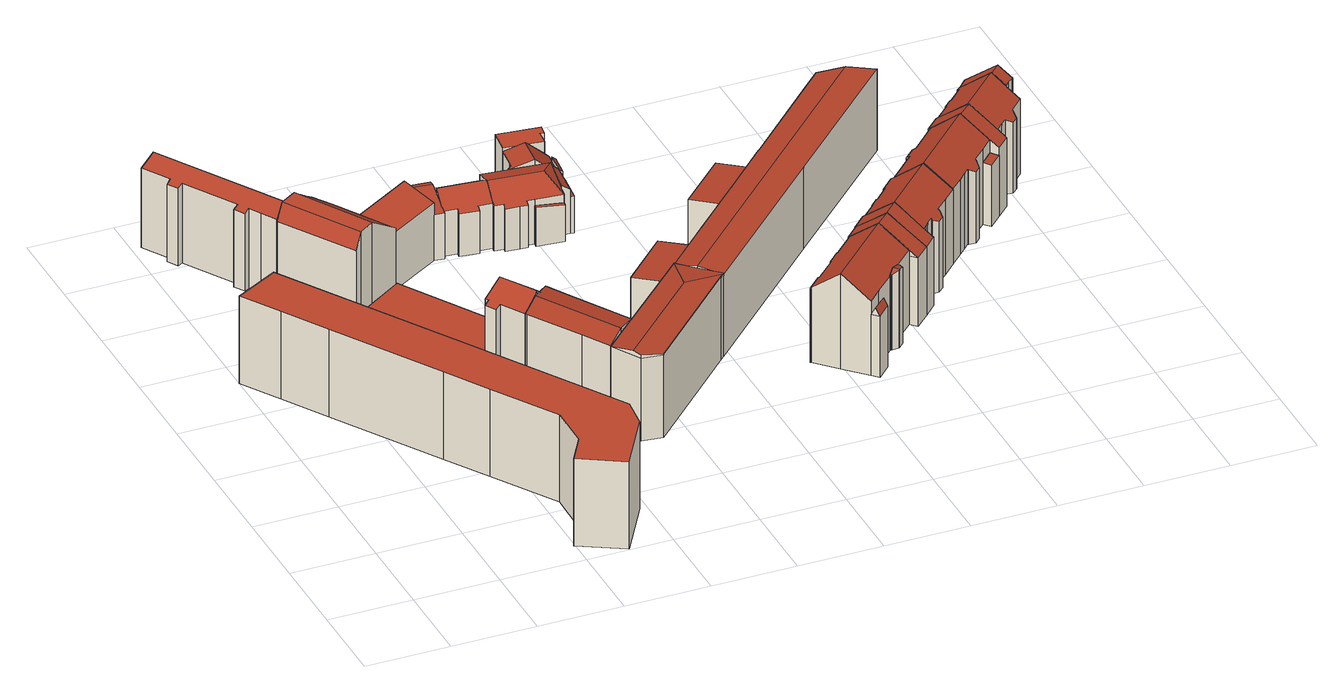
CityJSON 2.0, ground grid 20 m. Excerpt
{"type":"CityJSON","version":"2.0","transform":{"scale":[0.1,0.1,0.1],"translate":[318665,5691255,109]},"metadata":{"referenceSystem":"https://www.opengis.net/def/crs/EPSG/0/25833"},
"CityObjects":{
"building1":{"type":"Building","attributes":{"Gemeindeschluessel":14713000,"Dachneigung":90,"Dachorientierung":0,"MittlereTraufHoehe":131.73,"QualitaetDacherkennung":71,"ObjektHoehe":21.98,"BodenHoehe":109.75,"Geometrietyp2DReferenz":"3000","AbsoluteHoehe":131.73,"Dachflaeche":1319.55,"function":"31001_9998","roofType":"1000","measuredHeight":21.98,"storeysAboveGround":7},"geometry":[{"type":"MultiSurface","lod":"2","boundaries":[[[0,1,2,3]],[[1,4,5,2]],[[4,6,7,5]],[[6,8,9,7]],[[8,10,11,9]],[[10,12,13,11]],[[12,14,15,13]],[[14,16,17,15]],[[16,18,19,17]],[[18,20,21,19]],[[20,22,23,21]],[[22,0,3,23]],[[22,20,18,16,14,12,10,8,6,4,1,0]],[[3,2,5,7,9,11,13,15,17,19,21,23]]],"semantics":{"surfaces":[{"type":"WallSurface"},{"type":"RoofSurface"},{"type":"GroundSurface"}],"values":[0,0,0,0,0,0,0,0,0,0,0,0,1,2]}}]},
"building2":{"type":"Building","attributes":{"Gemeindeschluessel":14713000,"Geometrietyp2DReferenz":"3000","function":"31001_9998","roofType":"9999"},"children":["building2-1","building2-2","building2-3","building2-4"]},
"building2-1":{"type":"BuildingPart","attributes":{"Dachtyp_tdc":"tdcPolyFlatRoof","Dachneigung":0,"QualitaetDacherkennung":0,"Geometrietyp2DReferenz":"3000","roofType":"9999","measuredHeight":3},"parents":["building2"],"geometry":[{"type":"MultiSurface","lod":"2","boundaries":[[[24,25,26,27,28,29,30,31,32,33,34,35,36]],[[36,35,37,38]],[[33,32,39,40]],[[32,31,41,39]],[[31,30,42,41]],[[30,29,43,42]],[[29,28,44,43]],[[25,24,45,46]],[[24,36,38,45]],[[38,37,47,40,39,41,42,43,44,48,49,46,45]],[[40,47,34,33]],[[47,37,35,34]],[[46,49,26,25]],[[49,48,27,26]],[[48,44,28,27]]],"semantics":{"surfaces":[{"type":"RoofSurface"},{"type":"WallSurface"},{"type":"GroundSurface"},{"type":"ClosureSurface"}],"values":[0,1,1,1,1,1,1,1,1,2,3,3,3,3,3]}}]},
"building2-2":{"type":"BuildingPart","attributes":{"Dachtyp_tdc":"tdcGableRoof","Dachneigung":48.8,"QualitaetDacherkennung":26,"Geometrietyp2DReferenz":"3000","roofType":"3100","measuredHeight":21.84},"parents":["building2"],"geometry":[{"type":"MultiSurface","lod":"2","boundaries":[[[50,51,52,53]],[[51,54,55,52]],[[54,56,57,55]],[[56,58,59,57]],[[58,60,61,59]],[[60,62,63,61]],[[62,64,65,63]],[[64,66,67,65]],[[66,68,69,67]],[[68,70,71,69]],[[70,72,73,71]],[[72,74,75,73]],[[74,76,77,75]],[[76,78,79,77]],[[78,80,81,79]],[[80,82,83,81]],[[82,84,85,83]],[[84,86,87,85]],[[86,88,89,87]],[[88,90,91,89]],[[90,92,93,91]],[[92,94,95,93]],[[96,97,98,99,100]],[[97,50,53,98]],[[101,102,94,92,90,88,86,84,82,80,78,76,74,72,70,68]],[[68,66,64,62,60,58,56,54,51,50,97,96,103,104,101]],[[53,52,55,57,59,61,63,65,67,69,71,73,75,77,79,81,83,85,87,89,91,93,95,105,106,107,99,98]],[[106,105,102,101]],[[105,95,94,102]],[[96,100,103]],[[100,99,107,104,103]],[[104,107,106,101]]],"semantics":{"surfaces":[{"type":"WallSurface"},{"type":"RoofSurface"},{"type":"GroundSurface"},{"type":"ClosureSurface"}],"values":[0,0,0,0,0,0,0,0,0,0,0,0,0,0,0,0,0,0,0,0,0,0,0,0,1,1,2,3,3,0,3,3]}}]},
"building2-3":{"type":"BuildingPart","attributes":{"Dachtyp_tdc":"tdcGableRoof","Dachneigung":27.41,"QualitaetDacherkennung":28,"Geometrietyp2DReferenz":"3000","roofType":"3100","measuredHeight":22.62},"parents":["building2"],"geometry":[{"type":"MultiSurface","lod":"2","boundaries":[[[108,109,110,111]],[[109,112,113,110]],[[112,114,33,40,113]],[[115,116,117,37,35]],[[116,118,119,117]],[[118,120,121,119]],[[120,122,123,121]],[[122,124,125,123]],[[124,108,111,125]],[[120,118,116,115,126]],[[126,114,112,109,108,124,122,120]],[[111,110,113,40,47,37,117,119,121,123,125]],[[34,33,114,126]],[[47,40,33,34]],[[115,35,34,126]],[[47,34,35,37]]],"semantics":{"surfaces":[{"type":"WallSurface"},{"type":"RoofSurface"},{"type":"GroundSurface"},{"type":"ClosureSurface"}],"values":[0,0,0,0,0,0,0,0,0,1,1,2,0,3,0,3]}}]},
"building2-4":{"type":"BuildingPart","attributes":{"Dachtyp_tdc":"tdcFreeFormRoof","Dachneigung":34.87,"QualitaetDacherkennung":23,"Geometrietyp2DReferenz":"3000","roofType":"5000","measuredHeight":23.39},"parents":["building2"],"geometry":[{"type":"MultiSurface","lod":"2","boundaries":[[[127,100,99,44,28]],[[128,129,130,95,94]],[[129,131,132,130]],[[131,133,134,132]],[[133,135,136,134]],[[135,137,138,136]],[[137,139,140,138]],[[139,141,25,46,140]],[[142,103,100,127,143]],[[144,141,139,137,135,133,131,129,128,145]],[[145,142,143,144]],[[44,99,107,106,105,95,130,132,134,136,138,140,46,49,48]],[[104,103,142]],[[107,99,100,103,104]],[[102,101,104,142,145]],[[105,106,101,102]],[[106,107,104,101]],[[128,94,102,145]],[[105,102,94,95]],[[26,25,141,144]],[[49,46,25,26]],[[143,27,26,144]],[[27,48,49,26]],[[127,28,27,143]],[[48,27,28,44]]],"semantics":{"surfaces":[{"type":"WallSurface"},{"type":"RoofSurface"},{"type":"GroundSurface"},{"type":"ClosureSurface"}],"values":[0,0,0,0,0,0,0,0,1,1,1,2,0,3,0,3,3,0,3,0,3,0,3,0,3]}}]},
"building3":{"type":"Building","attributes":{"Gemeindeschluessel":14713000,"Geometrietyp2DReferenz":"3000","function":"31001_9998","roofType":"9999"},"children":["building3-1","building3-2","building3-3","building3-4","building3-5","building3-6","building3-7","building3-8","building3-9"]},
"building3-1":{"type":"BuildingPart","attributes":{"Dachtyp_tdc":"tdcFreeFormRoof","Dachneigung":33,"QualitaetDacherkennung":16,"Geometrietyp2DReferenz":"3000","roofType":"5000","measuredHeight":14.32},"parents":["building3"],"geometry":[{"type":"MultiSurface","lod":"2","boundaries":[[[146,147,148,149]],[[147,150,151,148]],[[150,152,153,151]],[[154,155,156,157]],[[158,159,160,161]],[[159,146,149,160]],[[162,163,155,154,164,165,166]],[[166,167,168,152,150,147,146,159,158,169,170,162]],[[149,148,151,153,171,157,156,172,173,161,160]],[[174,167,166]],[[171,153,152,168,175]],[[175,168,167,174]],[[165,174,166]],[[171,175,164,154,157]],[[164,175,174,165]],[[170,163,162]],[[172,156,155,163,170]],[[158,161,173,169]],[[169,173,172,170]]],"semantics":{"surfaces":[{"type":"WallSurface"},{"type":"RoofSurface"},{"type":"GroundSurface"},{"type":"ClosureSurface"}],"values":[0,0,0,0,0,0,1,1,2,0,3,3,0,3,3,0,3,3,3]}}]},
"building3-2":{"type":"BuildingPart","attributes":{"Dachtyp_tdc":"tdcGableRoof","Dachneigung":13.98,"QualitaetDacherkennung":22,"Geometrietyp2DReferenz":"3000","roofType":"3100","measuredHeight":13.54},"parents":["building3"],"geometry":[{"type":"MultiSurface","lod":"2","boundaries":[[[176,177,178,179]],[[177,180,154,157,178]],[[181,182,183,153,152]],[[182,184,185,183]],[[182,186,167,174,165,187,188,184]],[[187,189,190,191,188]],[[176,191,190,177]],[[177,190,189,180]],[[181,186,182]],[[185,179,178,157,171,153,183]],[[179,185,184,176]],[[164,154,180]],[[152,168,181]],[[153,171,175,168,152]],[[171,157,154,164,175]],[[188,191,176,184]],[[180,189,187,165,164]],[[168,167,186,181]],[[175,174,167,168]],[[164,165,174,175]]],"semantics":{"surfaces":[{"type":"WallSurface"},{"type":"RoofSurface"},{"type":"GroundSurface"},{"type":"ClosureSurface"}],"values":[0,0,0,0,1,1,0,0,0,2,3,0,0,3,3,3,0,0,3,3]}}]},
"building3-3":{"type":"BuildingPart","attributes":{"Dachtyp_tdc":"tdcGableRoof","Dachneigung":41.16,"QualitaetDacherkennung":41,"Geometrietyp2DReferenz":"3000","roofType":"3100","measuredHeight":14.41},"parents":["building3"],"geometry":[{"type":"MultiSurface","lod":"2","boundaries":[[[192,193,194,195]],[[196,197,198,199]],[[197,200,201,198]],[[202,203,204,205]],[[203,192,195,204]],[[206,207,208,209,200,197,196,210,211]],[[211,212,193,192,203,202,213,206]],[[195,194,214,199,198,201,215,216,217,205,204]],[[218,212,211]],[[214,194,193,212,218]],[[210,218,211]],[[214,218,210,196,199]],[[209,215,201,200]],[[216,215,209,208]],[[219,207,206]],[[217,216,208,207,219]],[[213,219,206]],[[202,205,217,219,213]]],"semantics":{"surfaces":[{"type":"WallSurface"},{"type":"RoofSurface"},{"type":"GroundSurface"},{"type":"ClosureSurface"}],"values":[0,0,0,0,0,1,1,2,0,3,0,3,3,3,0,3,0,3]}}]},
"building3-4":{"type":"BuildingPart","attributes":{"Dachtyp_tdc":"tdcPolyFlatRoof","Dachneigung":0,"QualitaetDacherkennung":6,"Geometrietyp2DReferenz":"3000","roofType":"1000","measuredHeight":14.49},"parents":["building3"],"geometry":[{"type":"MultiSurface","lod":"2","boundaries":[[[220,221,222,185,184]],[[221,223,224,222]],[[223,225,191,176,179,224]],[[225,223,221,220]],[[185,222,224,179]],[[184,188,191,225,220]],[[184,185,179,176]],[[184,176,191,188]]],"semantics":{"surfaces":[{"type":"WallSurface"},{"type":"RoofSurface"},{"type":"GroundSurface"},{"type":"ClosureSurface"}],"values":[0,0,0,1,2,0,3,3]}}]},
"building3-5":{"type":"BuildingPart","attributes":{"Dachtyp_tdc":"tdcPolyFlatRoof","Dachneigung":36.31,"QualitaetDacherkennung":50,"Geometrietyp2DReferenz":"3000","roofType":"2100","measuredHeight":12.36},"parents":["building3"],"geometry":[{"type":"MultiSurface","lod":"2","boundaries":[[[226,227,228,229,230,231]],[[232,201,200]],[[232,233,234,201]],[[233,235,236,234]],[[235,237,238,236]],[[237,239,240,241,238]],[[239,237,235,233,232,242,243,244,227,226]],[[230,229,216,215,201,234,236,238,241]],[[244,228,227]],[[216,229,228,244,243,208]],[[242,209,208,243]],[[209,215,216,208]],[[200,209,242,232]],[[200,201,215,209]],[[226,231,240,239]],[[231,230,241,240]]],"semantics":{"surfaces":[{"type":"WallSurface"},{"type":"RoofSurface"},{"type":"GroundSurface"},{"type":"ClosureSurface"}],"values":[0,0,0,0,0,0,1,2,0,3,0,3,0,3,0,3]}}]},
"building3-6":{"type":"BuildingPart","attributes":{"Dachtyp_tdc":"tdcPolyFlatRoof","Dachneigung":11.66,"QualitaetDacherkennung":78,"Geometrietyp2DReferenz":"3000","roofType":"2100","measuredHeight":9.29},"parents":["building3"],"geometry":[{"type":"MultiSurface","lod":"2","boundaries":[[[245,231,230,246]],[[240,247,248,241]],[[247,245,246,248]],[[247,240,231,245]],[[246,230,241,248]],[[240,241,230,231]]],"semantics":{"surfaces":[{"type":"WallSurface"},{"type":"RoofSurface"},{"type":"GroundSurface"},{"type":"ClosureSurface"}],"values":[0,0,0,1,2,3]}}]},
"building3-7":{"type":"BuildingPart","attributes":{"Dachtyp_tdc":"tdcPolyFlatRoof","Dachneigung":0,"QualitaetDacherkennung":11,"Geometrietyp2DReferenz":"3000","roofType":"1000","measuredHeight":13.88},"parents":["building3"],"geometry":[{"type":"MultiSurface","lod":"2","boundaries":[[[249,250,251,194,193]],[[250,252,253,251]],[[250,249,212,218,210,254,255,256,252]],[[253,257,258,199,214,194,251]],[[252,256,257,253]],[[256,255,258,257]],[[255,254,196,199,258]],[[210,196,254]],[[193,212,249]],[[194,214,218,212,193]],[[214,199,196,210,218]]],"semantics":{"surfaces":[{"type":"WallSurface"},{"type":"RoofSurface"},{"type":"GroundSurface"},{"type":"ClosureSurface"}],"values":[0,0,1,2,0,0,0,0,0,3,3]}}]},
"building3-8":{"type":"BuildingPart","attributes":{"Dachtyp_tdc":"tdcPolyFlatRoof","Dachneigung":4.13,"QualitaetDacherkennung":27,"Geometrietyp2DReferenz":"3000","roofType":"2100","measuredHeight":9.66},"parents":["building3"],"geometry":[{"type":"MultiSurface","lod":"2","boundaries":[[[259,260,261,262]],[[260,263,264,261]],[[263,265,266,264]],[[263,260,259,265]],[[266,262,261,264]],[[259,262,266,265]]],"semantics":{"surfaces":[{"type":"WallSurface"},{"type":"RoofSurface"},{"type":"GroundSurface"},{"type":"ClosureSurface"}],"values":[0,0,0,1,2,3]}}]},
"building3-9":{"type":"BuildingPart","attributes":{"Dachtyp_tdc":"tdcHipAndGableRoof","Dachneigung":32.38,"QualitaetDacherkennung":36,"Geometrietyp2DReferenz":"3000","roofType":"5000","measuredHeight":14.43},"parents":["building3"],"geometry":[{"type":"MultiSurface","lod":"2","boundaries":[[[267,268,158,161,269]],[[270,271,272,156,155]],[[271,273,202,205,272]],[[228,274,259,262,229]],[[275,276,277,266,265]],[[276,278,279,277]],[[274,228,244,280,281]],[[280,207,219,213,273,271,270,163,170,282,281]],[[282,268,267,283,284,285,278,276,275,274,281]],[[279,286,287,288,269,161,173,172,156,272,205,217,216,229,262,266,277]],[[278,285,286,279]],[[285,284,287,286]],[[284,283,288,287]],[[283,267,269,288]],[[169,158,268,282]],[[173,161,158,169]],[[270,155,163]],[[170,169,282]],[[155,156,172,170,163]],[[172,173,169,170]],[[280,243,208,207]],[[213,202,273]],[[208,216,217,219,207]],[[219,217,205,202,213]],[[244,243,280]],[[228,229,216,208,243,244]],[[265,259,274,275]],[[265,266,262,259]]],"semantics":{"surfaces":[{"type":"WallSurface"},{"type":"RoofSurface"},{"type":"GroundSurface"},{"type":"ClosureSurface"}],"values":[0,0,0,0,0,0,1,1,1,2,0,0,0,0,0,3,0,0,3,3,0,0,3,3,0,3,0,3]}}]},
"building4":{"type":"Building","attributes":{"Gemeindeschluessel":14713000,"Geometrietyp2DReferenz":"3000","function":"31001_9998","roofType":"9999"},"children":["building4-1","building4-2","building4-3","building4-4","building4-5"]},
"building4-1":{"type":"BuildingPart","attributes":{"Dachtyp_tdc":"tdcPolyFlatRoof","Dachneigung":5.69,"QualitaetDacherkennung":55,"Geometrietyp2DReferenz":"3000","roofType":"2100","measuredHeight":15.72},"parents":["building4"],"geometry":[{"type":"MultiSurface","lod":"2","boundaries":[[[289,290,291,292]],[[290,293,294,291]],[[293,295,296,294]],[[295,293,290,289]],[[292,291,294,296]],[[292,296,295,289]]],"semantics":{"surfaces":[{"type":"WallSurface"},{"type":"RoofSurface"},{"type":"GroundSurface"},{"type":"ClosureSurface"}],"values":[0,0,0,1,2,3]}}]},
"building4-2":{"type":"BuildingPart","attributes":{"Dachtyp_tdc":"tdcGableRoof","Dachneigung":10.01,"QualitaetDacherkennung":69,"Geometrietyp2DReferenz":"3000","roofType":"3100","measuredHeight":21.39},"parents":["building4"],"geometry":[{"type":"MultiSurface","lod":"2","boundaries":[[[297,298,299,296,295]],[[298,300,301,302,299]],[[303,304,305,306,307]],[[304,308,309,305]],[[308,310,311,309]],[[310,312,313,311]],[[312,314,315,313]],[[314,316,317,315]],[[316,318,319,317]],[[320,321,289,292,322]],[[323,324,318,316,314,312]],[[312,310,308,304,303,300,298,297,321,320,325,323]],[[296,299,302,306,305,309,311,313,315,317,319,326,322,292]],[[303,307,301,300]],[[307,306,302,301]],[[327,324,323]],[[326,319,318,324,327]],[[325,327,323]],[[326,327,325,320,322]],[[295,289,321,297]],[[295,296,292,289]]],"semantics":{"surfaces":[{"type":"WallSurface"},{"type":"RoofSurface"},{"type":"GroundSurface"},{"type":"ClosureSurface"}],"values":[0,0,0,0,0,0,0,0,0,0,1,1,2,0,3,0,3,0,3,0,3]}}]},
"building4-3":{"type":"BuildingPart","attributes":{"Dachtyp_tdc":"tdcPolyFlatRoof","Dachneigung":5.74,"QualitaetDacherkennung":55,"Geometrietyp2DReferenz":"3000","roofType":"2100","measuredHeight":15.73},"parents":["building4"],"geometry":[{"type":"MultiSurface","lod":"2","boundaries":[[[328,307,306,329]],[[301,330,299,302]],[[330,331,332,299]],[[331,328,329,332]],[[331,330,301,307,328]],[[329,306,302,299,332]],[[301,302,306,307]]],"semantics":{"surfaces":[{"type":"WallSurface"},{"type":"RoofSurface"},{"type":"GroundSurface"},{"type":"ClosureSurface"}],"values":[0,0,0,0,1,2,3]}}]},
"building4-4":{"type":"BuildingPart","attributes":{"Dachtyp_tdc":"tdcFreeFormRoof","Dachneigung":10,"QualitaetDacherkennung":46,"Geometrietyp2DReferenz":"3000","roofType":"5000","measuredHeight":22},"parents":["building4"],"geometry":[{"type":"MultiSurface","lod":"2","boundaries":[[[333,334,335,319,318]],[[334,336,337,335]],[[336,338,339,337]],[[338,340,341,339]],[[342,343,320,322,344]],[[345,346,347,348]],[[345,343,342,349,340,350,346]],[[350,351,352,353,347,346]],[[333,348,347,353,334]],[[334,353,352,336]],[[336,352,351,338]],[[338,351,350,340]],[[343,345,348,333,324,327,325]],[[319,335,337,339,341,354,344,322,326]],[[344,354,349,342]],[[354,341,340,349]],[[325,320,343]],[[318,324,333]],[[319,326,327,324,318]],[[326,322,320,325,327]]],"semantics":{"surfaces":[{"type":"WallSurface"},{"type":"RoofSurface"},{"type":"GroundSurface"},{"type":"ClosureSurface"}],"values":[0,0,0,0,0,1,1,1,0,0,0,0,0,2,3,3,0,0,3,3]}}]},
"building4-5":{"type":"BuildingPart","attributes":{"Dachtyp_tdc":"tdcGableRoof","Dachneigung":10.01,"QualitaetDacherkennung":62,"Geometrietyp2DReferenz":"3000","roofType":"3100","measuredHeight":21.98},"parents":["building4"],"geometry":[{"type":"MultiSurface","lod":"2","boundaries":[[[355,356,357,358]],[[356,359,123,357]],[[359,360,361,123]],[[360,362,119,361]],[[362,363,364,119]],[[363,365,366,364]],[[365,342,344,366]],[[367,368,369,341,340]],[[368,355,358,369]],[[370,342,365,363,362,360]],[[360,359,356,355,368,367,370]],[[358,357,123,361,119,364,366,344,354,341,369]],[[349,342,370]],[[354,344,342,349]],[[367,340,349,370]],[[354,349,340,341]]],"semantics":{"surfaces":[{"type":"WallSurface"},{"type":"RoofSurface"},{"type":"GroundSurface"},{"type":"ClosureSurface"}],"values":[0,0,0,0,0,0,0,0,0,1,1,2,0,3,0,3]}}]},
"building5":{"type":"Building","attributes":{"Gemeindeschluessel":14713000,"Geometrietyp2DReferenz":"3000","function":"31001_9998","roofType":"9999"},"children":["building5-1","building5-2","building5-3","building5-4"]},
"building5-1":{"type":"BuildingPart","attributes":{"Dachtyp_tdc":"tdcFreeFormRoof","Dachneigung":59.49,"QualitaetDacherkennung":14,"Geometrietyp2DReferenz":"3000","roofType":"5000","measuredHeight":17.13},"parents":["building5"],"geometry":[{"type":"MultiSurface","lod":"2","boundaries":[[[371,372,373,374]],[[372,375,376,373]],[[377,371,374,378]],[[379,372,371,380]],[[380,377,375,379]],[[372,379,375]],[[377,380,371]],[[374,373,376,378]],[[378,376,375,377]]],"semantics":{"surfaces":[{"type":"WallSurface"},{"type":"RoofSurface"},{"type":"GroundSurface"},{"type":"ClosureSurface"}],"values":[0,0,0,1,1,0,0,2,3]}}]},
"building5-2":{"type":"BuildingPart","attributes":{"Dachtyp_tdc":"tdcFreeFormRoof","Dachneigung":16.05,"QualitaetDacherkennung":43,"Geometrietyp2DReferenz":"3000","roofType":"5000","measuredHeight":19.69},"parents":["building5"],"geometry":[{"type":"MultiSurface","lod":"2","boundaries":[[[381,382,383,384,385]],[[386,387,388,389,390]],[[387,391,392,388]],[[391,393,394,392]],[[393,395,396,394]],[[395,397,398,396]],[[397,381,385,398]],[[393,391,387,386,399]],[[399,400,382,381,397,395,393]],[[385,384,401,402,389,388,392,394,396,398]],[[400,403,383,382]],[[403,401,384,383]],[[404,403,400,399]],[[402,401,403,404]],[[386,390,404,399]],[[402,404,390,389]]],"semantics":{"surfaces":[{"type":"WallSurface"},{"type":"RoofSurface"},{"type":"GroundSurface"},{"type":"ClosureSurface"}],"values":[0,0,0,0,0,0,0,1,1,2,0,3,0,3,0,3]}}]},
"building5-3":{"type":"BuildingPart","attributes":{"Dachtyp_tdc":"tdcGableRoof","Dachneigung":35.9,"QualitaetDacherkennung":67,"Geometrietyp2DReferenz":"3000","roofType":"3100","measuredHeight":23.76},"parents":["building5"],"geometry":[{"type":"MultiSurface","lod":"2","boundaries":[[[405,406,407,408]],[[406,409,410,407]],[[409,411,412,410]],[[411,413,414,412]],[[415,416,417,418]],[[416,405,408,417]],[[419,420,421,422,423,424,425,426]],[[409,424,423,427,428,411]],[[411,428,413]],[[428,429,413]],[[405,426,425,406]],[[416,419,426,405]],[[406,425,424,409]],[[430,420,415]],[[415,420,419,416]],[[408,407,410,412,414,431,418,417]],[[418,431,432,415]],[[431,414,413,432]],[[427,429,428]],[[421,420,430]],[[422,421,430,415,432]],[[423,422,432,413,429,427]]],"semantics":{"surfaces":[{"type":"WallSurface"},{"type":"RoofSurface"},{"type":"GroundSurface"},{"type":"ClosureSurface"}],"values":[0,0,0,0,0,0,1,1,0,0,0,0,0,0,0,2,3,3,0,0,3,3]}}]},
"building5-4":{"type":"BuildingPart","attributes":{"Dachtyp_tdc":"tdcGableRoof","Dachneigung":36.85,"QualitaetDacherkennung":84,"Geometrietyp2DReferenz":"3000","roofType":"3100","measuredHeight":23.85},"parents":["building5"],"geometry":[{"type":"MultiSurface","lod":"2","boundaries":[[[383,433,377,378,384]],[[434,435,436,376,375]],[[435,437,438,436]],[[437,439,440,438]],[[439,441,442,440]],[[441,443,444,442]],[[443,445,446,444]],[[445,447,448,446]],[[447,449,450,448]],[[449,451,452,450]],[[451,430,415,418,452]],[[429,390,389,414,413]],[[453,421,430,451,449,447,445,443,441,439,437,435]],[[435,434,433,383,403,404,390,429,427,453]],[[402,401,384,378,376,436,438,440,442,444,446,448,450,452,418,431,414,389]],[[401,402,404,403]],[[402,389,390,404]],[[383,384,401,403]],[[375,377,433,434]],[[375,376,378,377]],[[422,421,453]],[[431,418,415,432]],[[432,415,430,421,422]],[[427,423,422,453]],[[431,432,413,414]],[[429,413,432,422,423,427]]],"semantics":{"surfaces":[{"type":"WallSurface"},{"type":"RoofSurface"},{"type":"GroundSurface"},{"type":"ClosureSurface"}],"values":[0,0,0,0,0,0,0,0,0,0,0,0,1,1,2,3,3,3,0,3,0,3,3,0,3,3]}}]},
"building6":{"type":"Building","attributes":{"Gemeindeschluessel":14713000,"Geometrietyp2DReferenz":"3000","function":"31001_9998","roofType":"9999"},"children":["building6-1","building6-2"]},
"building6-1":{"type":"BuildingPart","attributes":{"Dachtyp_tdc":"tdcGableRoof","Dachneigung":36.75,"QualitaetDacherkennung":70,"Geometrietyp2DReferenz":"3000","roofType":"3100","measuredHeight":23.83},"parents":["building6"],"geometry":[{"type":"MultiSurface","lod":"2","boundaries":[[[454,455,410,456]],[[455,457,458,410]],[[457,459,407,458]],[[459,460,408,407]],[[460,461,462,408]],[[461,463,464,465,462]],[[466,454,456,467]],[[468,469,463,461,460,459,457]],[[457,455,454,466,470,468]],[[456,410,458,407,408,462,465,471,467]],[[469,464,463]],[[471,465,464,469,468]],[[466,467,471,468,470]]],"semantics":{"surfaces":[{"type":"WallSurface"},{"type":"RoofSurface"},{"type":"GroundSurface"},{"type":"ClosureSurface"}],"values":[0,0,0,0,0,0,0,1,1,2,0,3,3]}}]},
"building6-2":{"type":"BuildingPart","attributes":{"Dachtyp_tdc":"tdcGableRoof","Dachneigung":37.01,"QualitaetDacherkennung":84,"Geometrietyp2DReferenz":"3000","roofType":"3100","measuredHeight":23.88},"parents":["building6"],"geometry":[{"type":"MultiSurface","lod":"2","boundaries":[[[472,473,474,475]],[[473,476,477,474]],[[476,478,479,477]],[[478,480,481,479]],[[480,482,483,481]],[[482,484,485,483]],[[484,486,487,485]],[[486,488,489,487]],[[488,490,491,489]],[[490,466,467,491]],[[464,492,493,465]],[[492,494,495,493]],[[494,496,497,495]],[[496,498,499,497]],[[498,500,501,499]],[[500,502,503,501]],[[502,504,505,503]],[[504,506,507,505]],[[506,508,509,507]],[[508,510,511,509]],[[510,512,513,511]],[[512,514,515,513]],[[514,472,475,515]],[[510,508,506,504,502,500,498,496,494,492,464,469,468]],[[468,470,466,490,488,486,484,482,480,478,476,473,472,514,512,510]],[[475,474,477,479,481,483,485,487,489,491,467,471,465,493,495,497,499,501,503,505,507,509,511,513,515]],[[471,468,470,468]],[[471,467,466,470,468]],[[464,465,471,468,469]]],"semantics":{"surfaces":[{"type":"WallSurface"},{"type":"RoofSurface"},{"type":"GroundSurface"},{"type":"ClosureSurface"}],"values":[0,0,0,0,0,0,0,0,0,0,0,0,0,0,0,0,0,0,0,0,0,0,0,1,1,2,0,3,3]}}]},
"building7":{"type":"Building","attributes":{"Gemeindeschluessel":14713000,"Geometrietyp2DReferenz":"3000","function":"31001_9998","roofType":"9999"},"children":["building7-1","building7-2"]},
"building7-1":{"type":"BuildingPart","attributes":{"Dachtyp_tdc":"tdcGableRoof","Dachneigung":37.58,"QualitaetDacherkennung":85,"Geometrietyp2DReferenz":"3000","roofType":"3100","measuredHeight":23.88},"parents":["building7"],"geometry":[{"type":"MultiSurface","lod":"2","boundaries":[[[516,517,518,519]],[[517,520,521,518]],[[520,522,523,521]],[[522,524,525,523]],[[524,526,527,525]],[[526,528,529,527]],[[528,530,513,529]],[[530,531,532,513]],[[531,533,509,532]],[[533,534,535,509]],[[534,536,537,535]],[[536,538,539,537]],[[538,540,541,539]],[[540,542,543,541]],[[542,544,545,543]],[[544,546,547,548,545]],[[549,516,519,550,551]],[[544,542,540,538,536,534,533,531]],[[531,530,528,526,524,522,520,517,516,549,546,544]],[[519,518,521,523,525,527,529,513,532,509,535,537,539,541,543,545,548,550]],[[551,547,546,549]],[[551,550,548,547]]],"semantics":{"surfaces":[{"type":"WallSurface"},{"type":"RoofSurface"},{"type":"GroundSurface"},{"type":"ClosureSurface"}],"values":[0,0,0,0,0,0,0,0,0,0,0,0,0,0,0,0,0,1,1,2,0,3]}}]},
"building7-2":{"type":"BuildingPart","attributes":{"Dachtyp_tdc":"tdcPolyFlatRoof","Dachneigung":5.38,"QualitaetDacherkennung":49,"Geometrietyp2DReferenz":"3000","roofType":"2100","measuredHeight":15.62},"parents":["building7"],"geometry":[{"type":"MultiSurface","lod":"2","boundaries":[[[547,552,553,548]],[[552,554,555,553]],[[554,551,550,555]],[[551,554,552,547]],[[548,553,555,550]],[[548,550,551,547]]],"semantics":{"surfaces":[{"type":"WallSurface"},{"type":"RoofSurface"},{"type":"GroundSurface"},{"type":"ClosureSurface"}],"values":[0,0,0,1,2,3]}}]},
"building8":{"type":"Building","attributes":{"Gemeindeschluessel":14713000,"Geometrietyp2DReferenz":"3000","function":"31001_9998","roofType":"9999"},"children":["building8-1","building8-2","building8-3"]},
"building8-1":{"type":"BuildingPart","attributes":{"Dachtyp_tdc":"tdcGableRoof","Dachneigung":36.77,"QualitaetDacherkennung":72,"Geometrietyp2DReferenz":"3000","roofType":"3100","measuredHeight":23.77},"parents":["building8"],"geometry":[{"type":"MultiSurface","lod":"2","boundaries":[[[556,557,558,559]],[[560,561,562,563]],[[560,564,565,561]],[[564,566,553,565]],[[566,567,568,553]],[[567,569,543,568]],[[569,570,571,543]],[[570,556,559,571]],[[567,566,564,560,563,572]],[[572,573,574,557,556,570,569,567]],[[559,558,575,576,562,561,565,553,568,543,571]],[[576,575,573,572]],[[575,558,557,574,573]],[[576,572,563,562]]],"semantics":{"surfaces":[{"type":"WallSurface"},{"type":"RoofSurface"},{"type":"GroundSurface"},{"type":"ClosureSurface"}],"values":[0,0,0,0,0,0,0,0,1,1,2,3,3,3]}}]},
"building8-2":{"type":"BuildingPart","attributes":{"Dachtyp_tdc":"tdcGableRoof","Dachneigung":37.08,"QualitaetDacherkennung":83,"Geometrietyp2DReferenz":"3000","roofType":"3100","measuredHeight":23.84},"parents":["building8"],"geometry":[{"type":"MultiSurface","lod":"2","boundaries":[[[577,578,579,580]],[[578,581,582,579]],[[581,583,584,582]],[[583,585,586,584]],[[585,587,588,589,586]],[[590,591,592,593]],[[591,594,595,592]],[[594,596,597,595]],[[596,598,599,597]],[[598,600,601,599]],[[600,602,603,601]],[[602,604,605,603]],[[604,606,607,605]],[[606,560,561,607]],[[560,563,562,561]],[[557,608,609,558]],[[608,577,580,609]],[[610,572,563,560,606,604,602,600,598,596,594,591,590,611,612,613]],[[613,587,585,583,581,578,577,608,557,574,610]],[[580,579,582,584,586,589,614,615,593,592,595,597,599,601,603,605,607,561,562,576,575,558,609]],[[616,588,587,613]],[[614,589,588,616]],[[612,616,613]],[[590,593,615,611]],[[611,615,614,616,612]],[[573,572,610]],[[575,576,572,573]],[[576,562,563,572]],[[574,573,610]],[[575,573,574,557,558]]],"semantics":{"surfaces":[{"type":"WallSurface"},{"type":"RoofSurface"},{"type":"GroundSurface"},{"type":"ClosureSurface"}],"values":[0,0,0,0,0,0,0,0,0,0,0,0,0,0,0,0,0,1,1,2,0,3,0,3,3,0,3,3,0,3]}}]},
"building8-3":{"type":"BuildingPart","attributes":{"Dachtyp_tdc":"tdcGableRoof","Dachneigung":36.8,"QualitaetDacherkennung":79,"Geometrietyp2DReferenz":"3000","roofType":"3100","measuredHeight":23.78},"parents":["building8"],"geometry":[{"type":"MultiSurface","lod":"2","boundaries":[[[617,618,619,620]],[[618,621,622,619]],[[621,623,624,622]],[[623,625,626,624]],[[625,627,590,593,626]],[[588,628,629,589]],[[628,617,620,629]],[[612,627,625,623,621,618,617]],[[617,628,588,616,612]],[[620,619,622,624,626,593,615,614,589,629]],[[611,590,627,612]],[[615,593,590,611]],[[588,589,614,616]],[[616,614,615,611,612]]],"semantics":{"surfaces":[{"type":"WallSurface"},{"type":"RoofSurface"},{"type":"GroundSurface"},{"type":"ClosureSurface"}],"values":[0,0,0,0,0,0,0,1,1,2,0,3,3,3]}}]}
},
"vertices":[
[397,61,227],[436,126,227],[436,126,8],[397,61,8],[438,232,227],[438,232,8],[343,383,227],[343,383,8],[280,484,227],[280,484,8],[124,734,227],[124,734,8],[58,840,227],[58,840,8],[1,931,227],[1,931,8],[106,989,227],[106,989,8],[591,213,227],[591,213,8],[583,139,227],[583,139,8],[500,3,227],[500,3,8],
[445,1117,39],[441,1114,39],[365,1064,39],[330,1040,39],[313,1029,39],[402,884,39],[390,877,39],[406,852,39],[417,859,39],[488,743,39],[533,771,39],[578,798,39],[623,825,39],[578,798,9],[623,825,9],[417,859,9],[488,743,9],[406,852,9],[390,877,9],[402,884,9],[313,1029,9],[445,1117,9],[441,1114,9],[533,771,9],[330,1040,9],[365,1064,9],
[168,1266,209],[157,1259,203],[157,1259,9],[168,1266,9],[141,1284,203],[141,1284,9],[153,1291,209],[153,1291,9],[78,1414,209],[78,1414,9],[66,1407,203],[66,1407,9],[51,1432,203],[51,1432,9],[62,1440,209],[62,1440,9],[23,1504,209],[23,1504,9],[60,1526,227],[60,1526,9],[89,1543,189],[89,1543,9],[128,1479,189],[128,1479,9],[137,1484,178],[137,1484,9],[150,1461,178],[150,1461,9],[152,1459,178],[152,1459,9],[143,1454,189],[143,1454,9],[184,1388,189],[184,1388,9],[219,1330,189],[219,1330,9],[227,1335,178],[227,1335,9],[242,1310,178],[242,1310,9],[234,1305,189],[234,1305,9],[250,1279,189],[250,1279,9],[271,1244,189],[271,1244,9],[206,1204,209],[185,1239,209],[185,1239,9],[206,1204,9],[206,1204,204],[243,1227,227],[260,1237,205],[209,1206,211],[223,1215,218],[260,1237,9],[243,1227,9],[223,1215,9],
[496,704,200],[481,729,201],[481,729,9],[496,704,9],[492,736,207],[492,736,9],[488,743,207],[578,798,190],[621,727,190],[621,727,9],[619,725,193],[619,725,9],[584,689,235],[584,689,9],[545,649,207],[545,649,9],[508,711,207],[508,711,9],[533,771,235],
[313,1029,204],[271,1244,233],[280,1249,226],[280,1249,9],[296,1259,213],[296,1259,9],[315,1271,198],[315,1271,9],[357,1261,176],[357,1261,9],[387,1211,176],[387,1211,9],[436,1122,180],[436,1122,9],[441,1114,180],[223,1215,242],[330,1040,242],[365,1064,243],[260,1237,243],
[668,1190,122],[623,1196,122],[623,1196,15],[668,1190,15],[624,1206,128],[624,1206,15],[592,1209,128],[592,1209,15],[602,1301,128],[711,1289,129],[711,1289,15],[602,1301,15],[701,1197,128],[669,1200,128],[669,1200,15],[701,1197,15],[706,1243,159],[706,1244,158],[602,1299,130],[599,1271,148],[597,1255,158],[593,1219,135],[592,1211,130],[706,1238,155],[706,1243,158],[597,1255,15],[706,1243,15],[706,1238,15],[597,1255,144],[597,1255,130],
[545,1307,130],[582,1303,130],[582,1303,15],[545,1307,15],[602,1301,130],[592,1209,130],[591,1199,130],[591,1199,15],[568,1202,130],[568,1202,15],[592,1209,132],[600,1283,151],[549,1289,151],[602,1301,146],[582,1303,146],[545,1307,146],
[786,1306,146],[791,1351,146],[791,1351,15],[786,1306,15],[883,1341,123],[893,1340,114],[893,1340,15],[883,1341,15],[890,1318,114],[890,1318,15],[771,1282,143],[784,1292,146],[784,1292,15],[771,1282,15],[833,1276,159],[850,1274,145],[867,1272,130],[885,1270,114],[847,1345,154],[841,1346,159],[822,1348,154],[780,1282,145],[841,1346,15],[885,1270,15],[867,1272,15],[833,1276,15],[841,1346,154],[833,1276,145],
[568,1202,160],[436,1122,160],[436,1122,15],[387,1211,160],[387,1211,15],[545,1307,160],
[875,1186,125],[857,1188,139],[857,1188,130],[857,1188,15],[875,1186,15],[875,1186,106],[890,1318,126],[899,1317,119],[899,1317,15],[893,1267,119],[893,1267,15],[884,1268,126],[884,1268,15],[882,1250,126],[882,1250,106],[882,1250,15],[885,1270,126],[867,1272,139],[863,1238,139],
[884,1185,108],[884,1185,15],[891,1249,108],[891,1249,15],
[791,1351,154],[798,1408,154],[798,1408,15],[899,1396,154],[899,1396,15],[883,1341,154],[886,1373,154],[896,1372,154],[896,1372,15],[886,1373,15],
[854,1170,107],[853,1161,107],[853,1161,15],[854,1170,15],[789,1168,112],[789,1168,15],[790,1177,112],[790,1177,15],
[700,1187,127],[701,1197,133],[700,1187,15],[711,1289,145],[757,1284,145],[757,1284,15],[771,1282,145],[854,1170,127],[790,1177,127],[772,1179,127],[772,1179,15],[772,1170,121],[772,1170,15],[867,1272,145],[832,1224,160],[706,1238,160],[722,1184,127],[721,1175,121],[754,1172,121],[754,1172,15],[721,1175,15],[722,1184,15],
[904,701,166],[835,770,157],[835,770,9],[904,701,9],[945,881,157],[945,881,9],[1015,812,166],[1015,812,9],
[1015,812,211],[1138,935,211],[1138,935,9],[1139,935,211],[1139,935,166],[1139,935,9],[1249,1046,211],[1250,1046,211],[1250,1046,9],[1249,1046,9],[1249,1046,166],[1452,1248,211],[1452,1248,9],[1483,1279,211],[1483,1279,9],[1543,1259,223],[1543,1259,9],[1606,1238,213],[1606,1238,9],[1309,943,213],[1309,943,9],[985,620,213],[985,620,9],[905,700,212],[904,701,211],[905,700,9],[943,661,223],[967,638,217],[923,681,217],[943,661,9],[943,661,217],
[1180,1115,157],[1180,1115,9],[1138,935,166],[1069,1005,157],[1069,1005,9],
[985,620,217],[975,610,217],[975,610,9],[741,376,217],[741,376,9],[692,382,217],[692,382,9],[651,450,217],[651,450,9],[735,533,217],[905,700,217],[735,533,9],[905,699,217],[886,603,229],[982,616,219],[985,620,219],[693,492,217],[681,401,229],[692,382,225],[741,376,219],[975,610,219],[693,492,9],
[537,635,219],[535,639,219],[535,639,9],[537,635,9],[545,649,221],[577,682,229],[577,682,9],[619,725,217],[621,721,217],[621,721,9],[648,675,217],[648,675,9],[651,450,219],[612,513,219],[612,513,9],[693,492,229],
[1287,442,163],[1256,411,163],[1256,411,10],[1287,442,10],[1241,426,163],[1241,426,10],[1272,457,163],[1272,457,10],[1249,419,181],[1280,449,181],
[1319,502,199],[1317,500,198],[1317,500,196],[1317,500,10],[1319,502,10],[1349,533,199],[1352,529,199],[1352,529,10],[1349,533,10],[1349,533,196],[1352,514,202],[1352,514,10],[1341,503,207],[1341,503,10],[1339,501,205],[1339,501,10],[1322,500,199],[1322,500,10],[1330,515,207],[1316,500,197],[1316,500,10],[1330,515,10],[1316,500,196],[1330,515,196],
[1329,708,182],[1331,706,182],[1331,706,10],[1329,708,10],[1443,596,182],[1443,596,10],[1410,564,182],[1410,564,10],[1395,579,182],[1395,579,10],[1299,674,182],[1296,676,182],[1296,676,10],[1299,674,10],[1296,676,197],[1299,674,200],[1307,666,208],[1346,628,247],[1346,627,247],[1379,659,247],[1331,706,199],[1329,708,197],[1366,608,227],[1395,579,197],[1395,579,196],[1299,674,199],[1346,628,10],[1346,628,182],
[1272,457,196],[1241,426,196],[1192,475,248],[1192,475,10],[1146,522,199],[1146,522,10],[1143,524,197],[1143,524,10],[1175,555,197],[1175,555,10],[1177,553,199],[1177,553,10],[1225,600,199],[1225,600,10],[1223,602,197],[1223,602,10],[1249,628,197],[1249,628,10],[1251,626,199],[1251,626,10],[1346,628,248],
[1472,626,182],[1443,596,181],[1472,626,10],[1379,659,248],[1379,659,10],[1331,706,198],[1329,708,196],[1327,711,193],[1327,711,10],[1359,743,194],[1359,743,192],[1359,743,10],[1467,632,187],[1467,632,10],[1410,690,248],[1393,707,231],[1453,645,201],[1410,690,10],
[1515,700,198],[1517,698,196],[1517,698,10],[1515,700,10],[1517,682,187],[1517,682,10],[1504,670,187],[1504,670,10],[1489,669,195],[1489,669,10],[1486,672,198],[1486,672,10],[1473,659,198],[1473,659,10],[1465,650,198],[1465,650,10],[1457,642,197],[1457,642,10],[1464,635,190],[1464,635,10],[1362,740,196],[1362,740,10],[1394,772,196],[1394,772,10],[1393,773,194],[1393,773,10],[1412,793,194],[1412,793,10],[1414,791,196],[1414,791,10],[1446,824,196],[1446,824,10],[1443,827,192],[1443,827,10],[1474,859,192],[1474,859,10],[1479,853,198],[1479,853,10],[1526,807,248],[1526,807,10],[1575,760,198],[1575,760,10],[1544,729,198],[1544,729,10],
[1666,850,198],[1666,830,187],[1666,830,10],[1666,850,10],[1653,817,188],[1653,817,10],[1636,818,197],[1636,818,10],[1635,820,198],[1635,820,10],[1622,807,198],[1622,807,10],[1605,790,198],[1605,790,10],[1575,760,199],[1527,806,249],[1527,806,10],[1479,853,197],[1542,916,197],[1542,916,10],[1537,922,191],[1537,922,10],[1562,947,191],[1562,947,10],[1568,942,197],[1568,942,10],[1628,1003,196],[1628,1003,10],[1676,955,249],[1676,955,10],[1724,908,198],[1724,908,166],[1724,908,10],[1694,878,198],[1694,878,10],[1694,878,166],
[1739,893,164],[1739,893,10],[1709,863,164],[1709,863,10],
[1656,1038,193],[1659,1035,196],[1659,1035,10],[1656,1038,10],[1766,929,187],[1766,929,10],[1766,928,10],[1766,928,187],[1770,924,182],[1770,924,10],[1739,893,183],[1677,954,247],[1677,954,10],[1628,1003,197],[1624,1006,193],[1624,1006,10],[1709,985,247],[1708,986,247],[1674,1020,212],[1708,986,10],[1709,985,10],
[1691,1070,194],[1710,1089,194],[1710,1089,10],[1691,1070,10],[1712,1087,196],[1712,1087,10],[1745,1120,196],[1745,1120,10],[1742,1124,192],[1742,1124,10],[1749,1131,192],[1749,1131,191],[1749,1131,10],[1825,1053,221],[1847,1031,198],[1847,1031,10],[1825,1053,10],[1815,998,197],[1815,998,10],[1816,979,187],[1816,979,10],[1803,967,187],[1803,967,10],[1785,968,197],[1785,968,10],[1772,955,198],[1772,955,10],[1756,939,198],[1756,939,10],[1762,932,190],[1762,932,10],[1693,1068,196],[1693,1068,10],[1708,986,248],[1802,1077,246],[1802,1077,247],[1801,1078,248],[1801,1078,10],[1802,1077,10],[1801,1078,246],
[1826,1103,247],[1845,1084,227],[1845,1084,10],[1826,1103,10],[1850,1079,222],[1850,1079,10],[1848,1076,222],[1848,1076,10],[1834,1064,223],[1834,1064,10],[1825,1053,223],[1773,1155,192],[1773,1155,10]
]}
